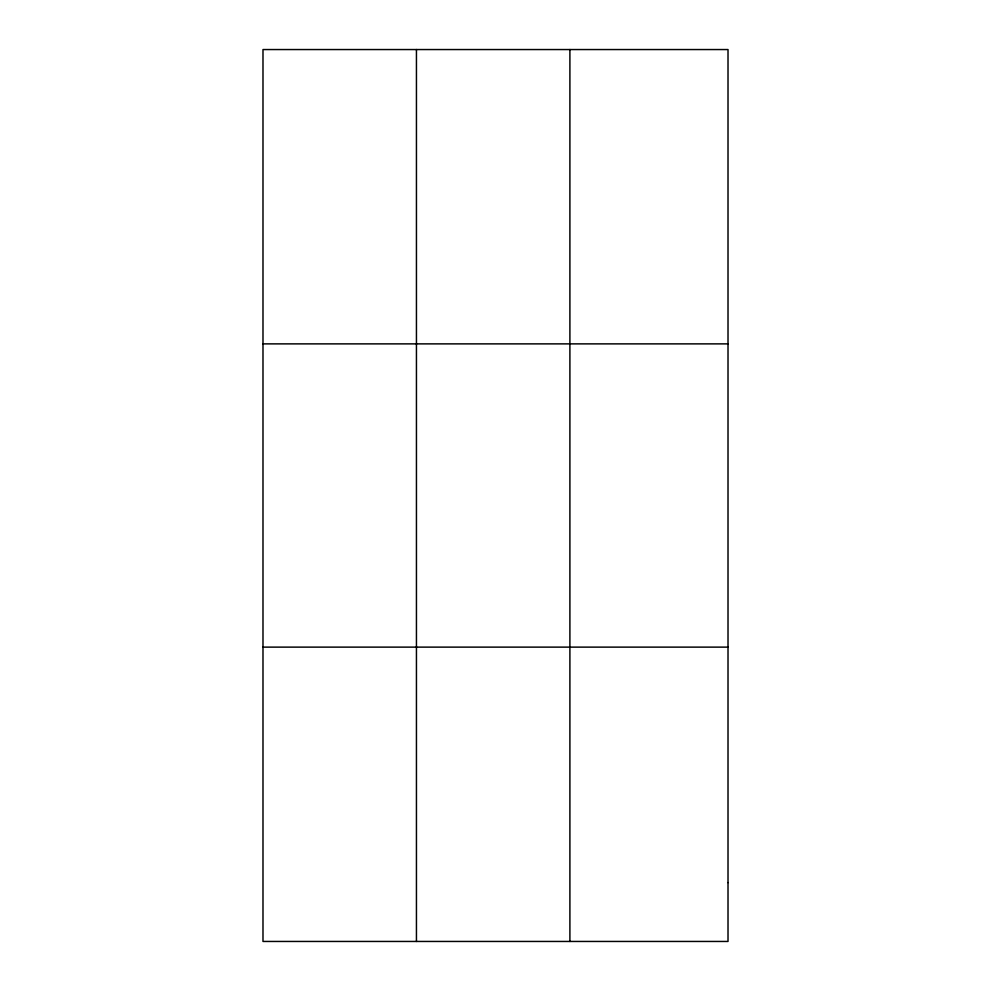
<?xml version="1.0" encoding="UTF-8"?>
<svg xmlns="http://www.w3.org/2000/svg" width="991" height="991" viewBox="0 0 991 991"><rect width="100%" height="100%" fill="white"/><g stroke="black" fill="none" stroke-linecap="round" stroke-linejoin="round"><path stroke-width="1.49" d="M416.443 941.45L416.443 49.55M569.899 941.45L569.899 49.55M262.987 343.877L728.013 343.877M262.987 647.123L728.013 647.123M728.013 882.585L728.013 941.45L262.987 941.45L262.987 49.55L728.013 49.55L728.013 882.585"/></g></svg>
